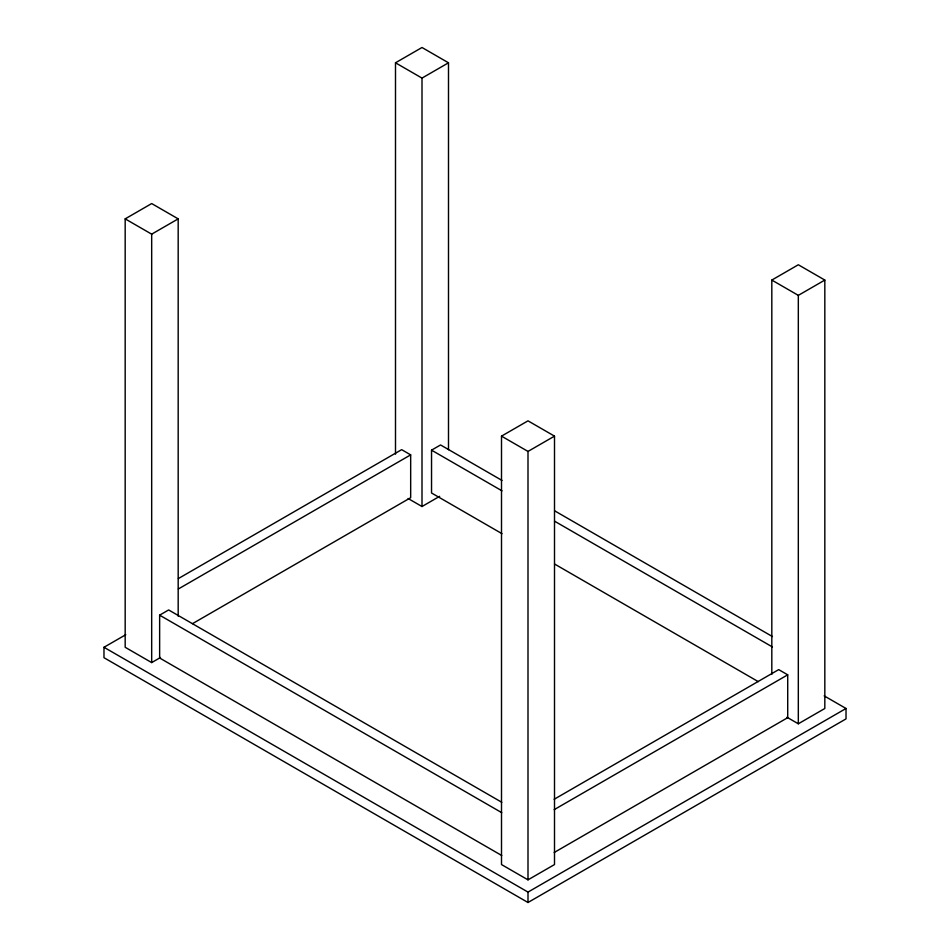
<?xml version="1.0" encoding="UTF-8"?>
<svg xmlns="http://www.w3.org/2000/svg" width="950" height="950" viewBox="0 0 950 950"><rect width="100%" height="100%" fill="white"/><g stroke="black" fill="none" stroke-linecap="round" stroke-linejoin="round"><path stroke-width="1.43" d="M160.514 657.483L151.679 662.589L125.174 647.283L125.174 218.868L151.679 203.561L178.184 218.868L178.184 616.158M395.497 454.159L395.497 62.795L422.002 47.5L448.495 62.795L448.495 449.718M125.174 218.868L151.679 234.163L178.184 218.868M395.497 62.795L422.002 78.102L448.495 62.795M178.374 578.562L401.66 449.659L410.673 454.86L410.673 497.705L192.518 623.651M178.398 588.952L410.673 454.86M502.016 533.686L431.537 492.991L431.537 450.157L440.551 444.956L502.051 480.463M824.172 695.875L846.023 708.486L846.023 718.889L527.998 902.5L103.978 657.697L103.978 647.283L125.78 634.707M501.766 855.523L159.636 657.994L159.636 615.161L168.637 609.947L501.802 802.299M501.505 436.133L527.998 420.838L554.503 436.133L554.503 864.559L527.998 879.854L501.505 864.559L501.505 436.133L527.998 451.428L554.503 436.133M771.816 674.393L771.816 280.072L798.321 264.765L824.826 280.072L824.826 708.486L798.321 723.793L786.956 717.238M408.12 498.512L422.002 506.516L439.66 496.327M771.816 280.072L798.321 295.367L824.826 280.072M554.147 799.283L778.703 669.619L787.716 674.832L787.716 717.666L554.171 852.506M554.171 809.661L787.716 674.832M103.978 647.283L527.998 892.097L846.023 708.486M554.586 510.791L772.433 636.559M431.537 450.157L502.016 490.841M554.551 521.17L772.386 646.938M554.551 564.015L758.29 681.649M159.636 615.161L501.766 812.678M798.321 295.367L798.321 723.793M527.998 451.428L527.998 879.854M527.998 892.097L527.998 902.5M422.002 78.102L422.002 506.516M151.679 234.163L151.679 662.589"/></g></svg>
